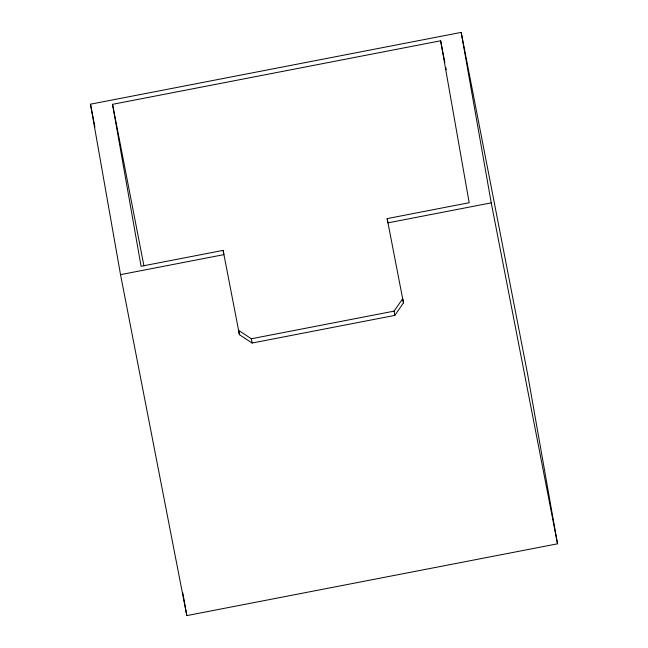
<?xml version="1.0" encoding="UTF-8"?>
<svg xmlns="http://www.w3.org/2000/svg" width="648" height="648" viewBox="0 0 648 648"><rect width="100%" height="100%" fill="white"/><g stroke="black" fill="none" stroke-linecap="round" stroke-linejoin="round"><path stroke-width="0.97" d="M402.862 299.481L403.461 302.883L394.843 315.39L252.096 343.027L239.42 334.66L238.666 330.391L251.343 338.766L394.089 311.129L402.716 298.623M90.485 104.19L461.19 32.4L527.464 373.353L557.515 543.81L186.81 615.6L120.536 274.647L90.485 104.19L94.916 126.984M239.42 334.66L223.114 250.379L141.086 266.263L112.541 104.328L440.64 40.784L444.876 62.589M461.19 32.4L491.241 202.856L387.909 222.871L387.156 218.603L469.184 202.719L440.64 40.784M120.536 274.647L223.86 254.64L223.114 250.379M491.241 202.856L557.515 543.81M445.84 67.546L446.229 69.522M387.156 218.603L403.461 302.883M112.541 104.328L143.937 265.85M394.089 311.129L394.843 315.39M251.343 338.766L252.096 343.027M182.768 592.677L186.81 615.6"/></g></svg>
